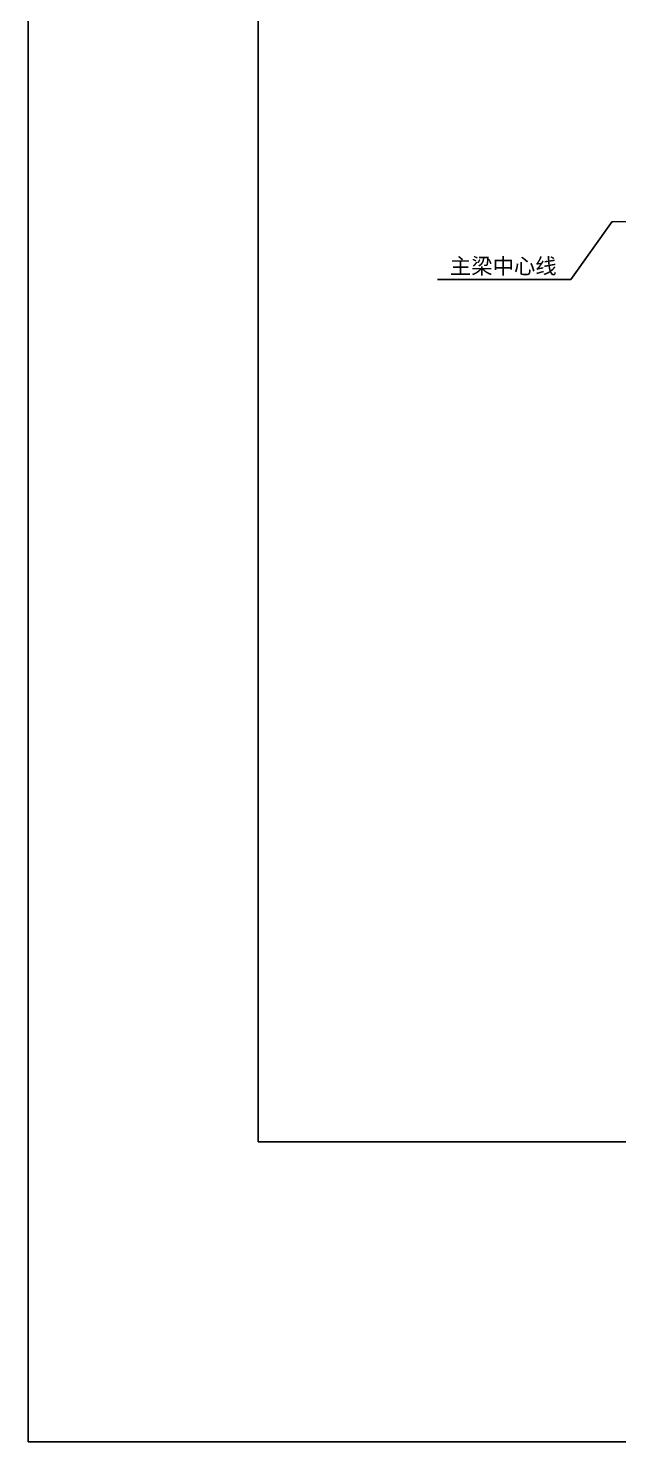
# Model space of a CAD drawing. Header units: millimetres. Extents: x -37 to 615, y -48 to 413.
# Drawn here: x -36.8 to 57.6, y -47.9 to 178 of the extents above; entities that cross this region are included whole.
import ezdxf

# ---------------------------------------------------------------- set-up
doc = ezdxf.new("R2010")
doc.units = ezdxf.units.MM
doc.linetypes.add('CENTER', pattern=[2, 1.25, -0.25, 0.25, -0.25])
doc.layers.add('虚线', color=7, linetype='Continuous', lineweight=30)
doc.styles.get("Standard").update_dxf_attribs({"font": ''})
doc.styles.get('Standard').set_extended_font_data('SimSun')

msp = doc.modelspace()

# ---------------------------------------------------------------- linework, layer by layer
at = {"color": 0, "linetype": 'ByBlock'}
for p, q in [((0, 0), (0, 364.85)), ((529.17, 0), (0, 0))]:
    msp.add_line(p, q, dxfattribs=at)
at = {"color": 0}
for p, q in [((56.57, 147.09), (49.96, 137.83)), ((49.96, 137.83), (28.63, 137.83))]:
    msp.add_line(p, q, dxfattribs=at)
at = {"color": 3, "linetype": 'ByBlock'}
msp.add_lwpolyline([(-36.77, 413.19), (615.38, 413.19), (615.38, -47.93), (-36.77, -47.93)], close=True, dxfattribs=at)
at = {"layer": '虚线', "linetype": 'CENTER', "lineweight": 18, "ltscale": 10}
msp.add_line((56.57, 147.09), (83.82, 147.09), dxfattribs=at)

# ---------------------------------------------------------------- texts
msp.add_text('主梁中心线', height=2.5).set_placement((30.63, 138.73))

doc.saveas('drawing.dxf')
